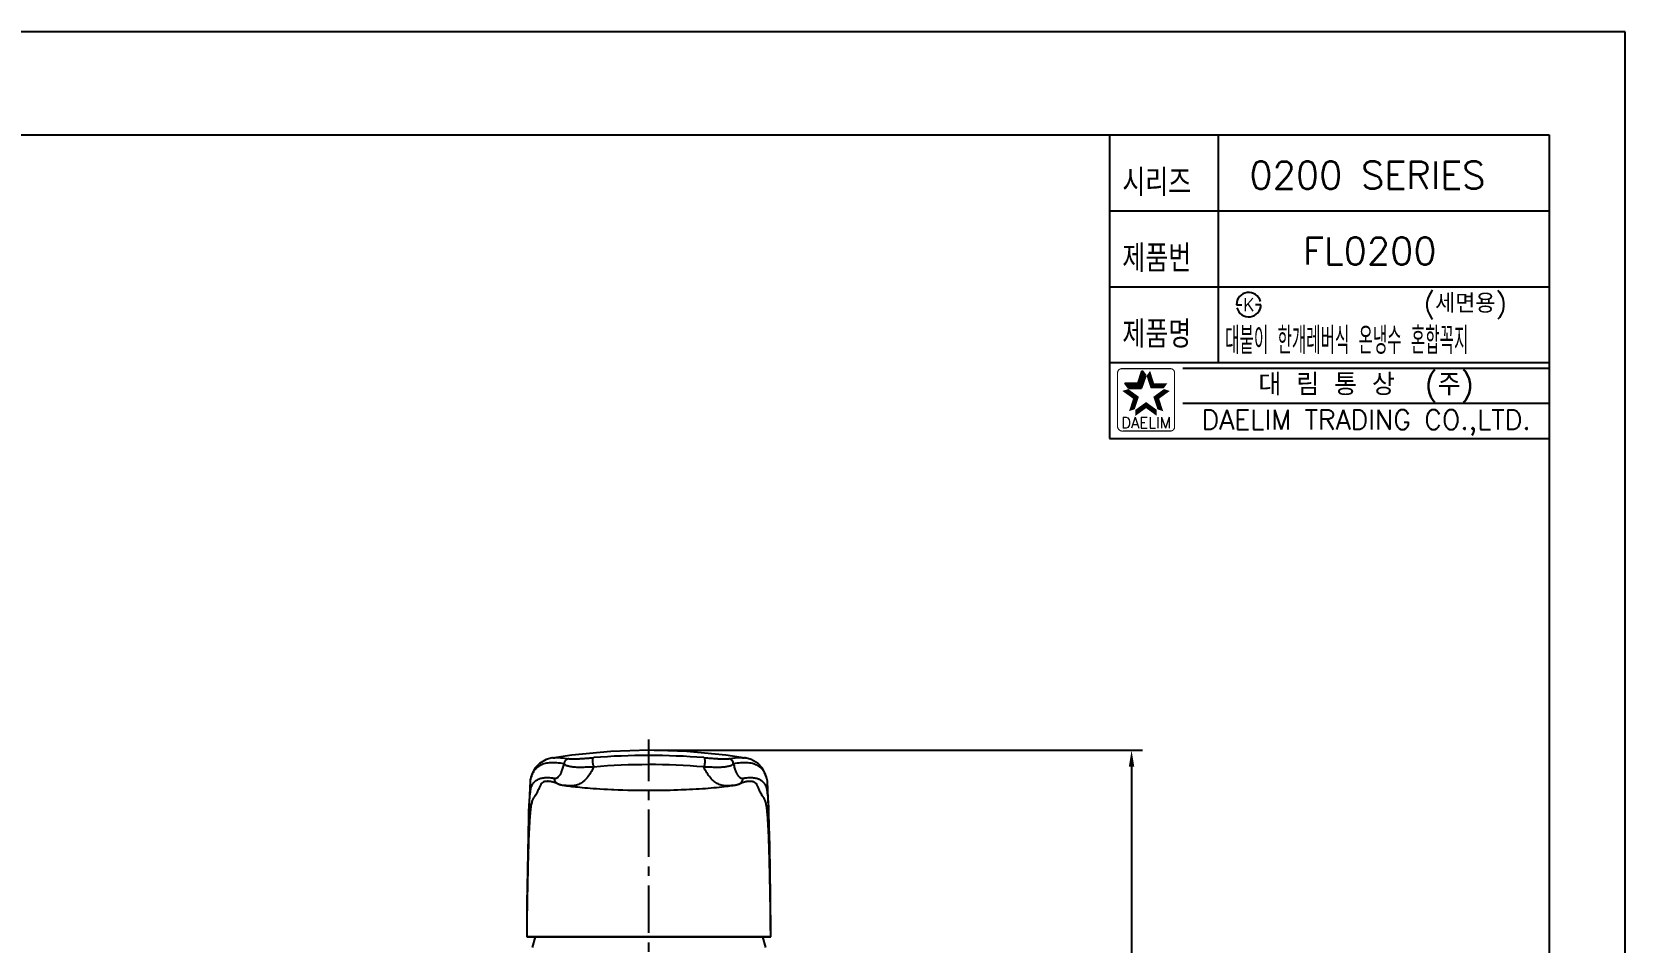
# Model space of a CAD drawing. Extents: x 7586 to 8180, y -5808 to -5388.
# Drawn here: x 7886.9 to 8180.5, y -5556 to -5388.1 of the extents above; entities that cross this region are included whole.
import ezdxf
from ezdxf.enums import TextEntityAlignment as Align

# ---------------------------------------------------------------- set-up
doc = ezdxf.new("R2010")
doc.units = 0
doc.header["$LTSCALE"] = 7
doc.header["$MEASUREMENT"] = 0
doc.linetypes.add('CENTER', pattern=[2, 1.25, -0.25, 0.25, -0.25])
doc.layers.get('0').update_dxf_attribs({"color": 2, "linetype": 'CONTINUOUS'})
for name, color, linetype in [('08_ALL_FEATURES', 7, 'CONTINUOUS'), ('CL', 1, 'CENTER'), ('D', 2, 'CONTINUOUS'), ('DIM', 2, 'CONTINUOUS'), ('DWG', 7, 'CONTINUOUS')]:
    doc.layers.add(name, color=color, linetype=linetype)
doc.styles.add('GHS', font='ROMANS.shx', dxfattribs={"bigfont": 'GHS.shx'})
doc.styles.add('HAN', font='TXT.shx', dxfattribs={"bigfont": 'GHS.shx'})
doc.styles.add('ROMANS', font='romans', dxfattribs={"bigfont": 'GHS.shx'})

# ---------------------------------------------------------------- blocks, each defined once
blk = doc.blocks.new('BORDER')
for p, q in [((1, 1), (0, 1)), ((1, 0), (1, 1))]:
    blk.add_line(p, q)
blk = doc.blocks.new('KS')
at = {"layer": 'D'}
for p, q in [((-2.25, 0), (-1.75, 0)), ((-1.75, 0), (-1.25, 0)), ((1.75, 0), (1.25, 0)), ((2.25, 0), (1.75, 0))]:
    blk.add_line(p, q, dxfattribs=at)
for start, end in [(15, 180), (195, 0)]:
    blk.add_arc((0, 0), 2.25, start, end, dxfattribs=at)
at = {"layer": 'D', "style": 'HAN'}
blk.add_text('K', height=2.39, dxfattribs=at).set_placement((0, 0), align=Align.MIDDLE)

msp = doc.modelspace()

# ---------------------------------------------------------------- linework, layer by layer
at = {"color": 4}
for p, q in [((7617.5, -5407.09), (8166.5, -5407.09)), ((8166.5, -5407.09), (8166.5, -5797.09))]:
    msp.add_line(p, q, dxfattribs=at)
at = {"color": 7}
for p, q in [((8085.5, -5407.09), (8085.5, -5463.09)), ((8105.5, -5407.09), (8105.5, -5449.09)), ((8085.5, -5421.09), (8166.5, -5421.09)), ((8085.5, -5435.09), (8166.5, -5435.09)), ((8085.5, -5449.09), (8166.5, -5449.09)), ((8085.5, -5463.09), (8166.5, -5463.09))]:
    msp.add_line(p, q, dxfattribs=at)
at = {"color": 2}
for p, q in [((8090.74, -5452.9), (8091.49, -5450.6)), ((8091.4, -5453.82), (8092.15, -5451.51)), ((8092.15, -5451.51), (8091.49, -5450.6)), ((8088.98, -5453.82), (8088.31, -5452.9)), ((8088.31, -5452.9), (8090.74, -5452.9)), ((8088.98, -5453.82), (8091.4, -5453.82))]:
    msp.add_line(p, q, dxfattribs=at)
at = {"color": 2, "linetype": 'Continuous'}
for p, q in [((8099, -5450.09), (8166.5, -5450.09)), ((8099, -5456.59), (8166.5, -5456.59))]:
    msp.add_line(p, q, dxfattribs=at)
at = {"color": 7, "linetype": 'Continuous'}
for p, q in [((7978.1, -5554.95), (8023.1, -5554.95)), ((8023.09, -5554.95), (7978.11, -5554.95))]:
    msp.add_line(p, q, dxfattribs=at)
at = {"color": 2, "linetype": 'Continuous', "const_width": 0.2}
for points in [[(8086.97, -5450.95, -0.414214), (8087.72, -5450.2)], [(8086.97, -5460.95), (8086.97, -5450.95, -1)], [(8087.72, -5450.2), (8096.72, -5450.2, -0.414214), (8097.47, -5450.95, 0.043396)], [(8097.47, -5450.95), (8097.47, -5460.95, -0.414214), (8096.72, -5461.7)], [(8096.72, -5461.7), (8087.97, -5461.7, -0.414214), (8086.97, -5460.95, 0.672398)]]:
    msp.add_lwpolyline(points, format="xyb", dxfattribs=at)
at = {"color": 2}
for points in [[(8090.74, -5452.9), (8091.4, -5453.82), (8091.49, -5450.6), (8092.15, -5451.51)], [(8092.96, -5450.6), (8092.3, -5451.51), (8093.71, -5452.9), (8093.05, -5453.82)], [(8089.82, -5455.73), (8090.89, -5455.38), (8087.85, -5454.31), (8088.93, -5453.96)], [(8088.31, -5452.9), (8088.98, -5453.82), (8090.74, -5452.9), (8091.4, -5453.82)], [(8093.71, -5452.9), (8093.05, -5453.82), (8096.14, -5452.9), (8095.47, -5453.82)], [(8096.59, -5454.31), (8095.52, -5453.96), (8094.63, -5455.73), (8093.56, -5455.38)], [(8089.07, -5458.04), (8090.14, -5457.69), (8089.82, -5455.73), (8090.89, -5455.38)], [(8092.22, -5457.48), (8092.22, -5456.35), (8090.26, -5458.91), (8090.26, -5457.78)], [(8094.19, -5458.91), (8094.19, -5457.78), (8092.22, -5457.48), (8092.22, -5456.35)], [(8094.63, -5455.73), (8093.56, -5455.38), (8095.38, -5458.04), (8094.31, -5457.69)]]:
    msp.add_solid(points, dxfattribs=at)
at = {"layer": '08_ALL_FEATURES', "color": 7, "linetype": 'Continuous'}
for p, q in [((7986.39, -5521.48), (7982.75, -5522)), ((7982.75, -5522), (7982.77, -5521.99)), ((8019.47, -5522.27), (8018.38, -5521.99)), ((8018.38, -5521.99), (8018.4, -5522)), ((7978.71, -5526.28), (7978.44, -5532.75)), ((7978.71, -5526.26), (7978.71, -5526.28)), ((7981.3, -5526.34), (7981.27, -5526.35)), ((7981.28, -5526.34), (7981.29, -5526.34)), ((7981.28, -5526.34), (7981.28, -5526.34)), ((7981.29, -5526.34), (7981.29, -5526.34)), ((7981.29, -5526.34), (7981.29, -5526.34)), ((7981.29, -5526.34), (7981.29, -5526.34)), ((7981.29, -5526.34), (7981.29, -5526.34)), ((7981.3, -5526.33), (7981.3, -5526.33)), ((7981.3, -5526.34), (7981.3, -5526.34)), ((7981.3, -5526.34), (7981.3, -5526.34)), ((7981.31, -5526.33), (7981.31, -5526.33)), ((7981.31, -5526.33), (7981.31, -5526.33)), ((7981.32, -5526.33), (7981.32, -5526.33)), ((7981.33, -5526.32), (7981.33, -5526.32)), ((7981.33, -5526.33), (7981.33, -5526.33)), ((7981.34, -5526.32), (7981.34, -5526.32)), ((7981.34, -5526.32), (7981.34, -5526.32)), ((7981.35, -5526.32), (7981.36, -5526.32)), ((7981.35, -5526.32), (7981.35, -5526.32)), ((7981.36, -5526.32), (7981.36, -5526.31)), ((7981.37, -5526.31), (7981.38, -5526.31)), ((7981.37, -5526.31), (7981.37, -5526.31)), ((7981.38, -5526.31), (7981.39, -5526.31)), ((7981.39, -5526.31), (7981.4, -5526.3)), ((7981.39, -5526.31), (7981.39, -5526.31)), ((7981.4, -5526.3), (7981.41, -5526.3)), ((7981.41, -5526.3), (7981.42, -5526.3)), ((7981.42, -5526.3), (7981.43, -5526.3)), ((7981.43, -5526.29), (7981.44, -5526.29)), ((7981.43, -5526.3), (7981.43, -5526.29)), ((7981.44, -5526.29), (7981.45, -5526.29)), ((7981.45, -5526.29), (7981.46, -5526.29)), ((7981.46, -5526.29), (7981.47, -5526.29)), ((7981.49, -5526.28), (7981.5, -5526.28)), ((7981.52, -5526.27), (7981.53, -5526.27)), ((7981.52, -5526.28), (7981.52, -5526.28)), ((7981.53, -5526.27), (7981.54, -5526.27)), ((7981.54, -5526.27), (7981.55, -5526.27)), ((7981.55, -5526.27), (7981.56, -5526.27)), ((7981.56, -5526.27), (7981.58, -5526.26)), ((7981.58, -5526.26), (7981.59, -5526.26)), ((7981.59, -5526.26), (7981.6, -5526.26)), ((7981.6, -5526.26), (7981.62, -5526.26)), ((7981.62, -5526.26), (7981.63, -5526.26)), ((7981.63, -5526.26), (7981.64, -5526.25)), ((7981.64, -5526.25), (7981.66, -5526.25)), ((7981.66, -5526.25), (7981.67, -5526.25)), ((7981.7, -5526.25), (7981.72, -5526.25)), ((7981.72, -5526.25), (7981.73, -5526.24)), ((7981.73, -5526.24), (7981.75, -5526.24)), ((7981.75, -5526.24), (7981.76, -5526.24)), ((7981.76, -5526.24), (7981.78, -5526.24)), ((7981.78, -5526.24), (7981.8, -5526.24)), ((7981.8, -5526.24), (7981.81, -5526.24)), ((7981.81, -5526.24), (7981.83, -5526.24)), ((7981.83, -5526.24), (7981.85, -5526.24)), ((7982.24, -5526.25), (7982.27, -5526.25)), ((7982.27, -5526.25), (7982.3, -5526.26)), ((7982.3, -5526.26), (7982.33, -5526.26)), ((7982.33, -5526.26), (7982.36, -5526.26)), ((7982.36, -5526.26), (7982.39, -5526.27)), ((7982.39, -5526.27), (7982.42, -5526.27)), ((7982.42, -5526.27), (7982.45, -5526.28)), ((7982.45, -5526.28), (7982.48, -5526.28)), ((7982.48, -5526.28), (7982.51, -5526.29)), ((7982.51, -5526.29), (7982.54, -5526.29)), ((7982.54, -5526.29), (7982.58, -5526.3)), ((7982.58, -5526.3), (7982.61, -5526.31)), ((7982.61, -5526.31), (7982.64, -5526.31)), ((7982.64, -5526.31), (7982.68, -5526.32)), ((7982.68, -5526.32), (7982.71, -5526.33)), ((7982.71, -5526.33), (7982.75, -5526.34)), ((7982.92, -5526.38), (7982.96, -5526.39)), ((7982.96, -5526.39), (7983.01, -5526.41)), ((7983.01, -5526.41), (7983.06, -5526.42)), ((7983.06, -5526.42), (7983.11, -5526.44)), ((7983.11, -5526.44), (7983.17, -5526.46)), ((7983.17, -5526.46), (7983.23, -5526.47)), ((7983.23, -5526.47), (7983.29, -5526.49)), ((7984.43, -5526.94), (7984.47, -5526.95)), ((7984.47, -5526.95), (7984.51, -5526.96)), ((7984.51, -5526.96), (7984.54, -5526.97)), ((7984.54, -5526.97), (7984.58, -5526.97)), ((7984.58, -5526.97), (7984.62, -5526.98)), ((7984.62, -5526.98), (7984.65, -5526.99)), ((7984.65, -5526.99), (7984.69, -5526.99)), ((7984.69, -5526.99), (7984.72, -5527)), ((7984.72, -5527), (7984.78, -5527.01)), ((7984.78, -5527.01), (7984.83, -5527.02)), ((7984.83, -5527.02), (7984.89, -5527.02)), ((7984.89, -5527.02), (7984.95, -5527.03)), ((7984.95, -5527.03), (7985.12, -5527.06)), ((7985.12, -5527.06), (7985.4, -5527.1)), ((7985.4, -5527.1), (7985.7, -5527.14)), ((7985.7, -5527.14), (7986.01, -5527.18)), ((7986.01, -5527.18), (7986.34, -5527.22)), ((7986.34, -5527.22), (7986.69, -5527.26)), ((7986.69, -5527.26), (7987.06, -5527.3)), ((7987.06, -5527.3), (7987.45, -5527.34)), ((7987.45, -5527.34), (7987.87, -5527.39)), ((7987.87, -5527.39), (7988.31, -5527.43)), ((7988.31, -5527.43), (7988.78, -5527.47)), ((7988.78, -5527.47), (7989.27, -5527.52)), ((7989.27, -5527.52), (7989.79, -5527.56)), ((7989.79, -5527.56), (7990.35, -5527.6)), ((7990.35, -5527.6), (7990.95, -5527.64)), ((7990.95, -5527.64), (7991.59, -5527.68)), ((7991.59, -5527.68), (7992.27, -5527.72)), ((7992.27, -5527.72), (7992.98, -5527.76)), ((7992.98, -5527.76), (7993.74, -5527.8)), ((7994.96, -5527.85), (7995.83, -5527.87)), ((7995.83, -5527.87), (7996.74, -5527.9)), ((7996.74, -5527.9), (7997.69, -5527.92)), ((7997.69, -5527.92), (7998.67, -5527.93)), ((7998.67, -5527.93), (7999.68, -5527.94)), ((7999.68, -5527.94), (8000.69, -5527.94)), ((8000.69, -5527.94), (8001.49, -5527.94)), ((8001.49, -5527.94), (8002.27, -5527.93)), ((8002.27, -5527.93), (8003.03, -5527.93)), ((8003.03, -5527.93), (8003.78, -5527.91)), ((8003.78, -5527.91), (8004.5, -5527.9)), ((8004.5, -5527.9), (8005.21, -5527.88)), ((8005.21, -5527.88), (8005.9, -5527.86)), ((8005.9, -5527.86), (8006.57, -5527.83)), ((8006.57, -5527.83), (8007.22, -5527.81)), ((8008.07, -5527.77), (8008.69, -5527.73)), ((8008.69, -5527.73), (8009.29, -5527.7)), ((8009.29, -5527.7), (8009.88, -5527.66)), ((8009.88, -5527.66), (8010.45, -5527.63)), ((8010.45, -5527.63), (8011.01, -5527.59)), ((8011.01, -5527.59), (8011.55, -5527.54)), ((8011.55, -5527.54), (8012.08, -5527.5)), ((8012.08, -5527.5), (8012.59, -5527.45)), ((8012.59, -5527.45), (8013.09, -5527.41)), ((8013.09, -5527.41), (8013.57, -5527.36)), ((8013.57, -5527.36), (8014.04, -5527.31)), ((8014.04, -5527.31), (8014.5, -5527.26)), ((8014.5, -5527.26), (8014.94, -5527.2)), ((8014.94, -5527.2), (8015.22, -5527.17)), ((8015.22, -5527.17), (8015.5, -5527.13)), ((8015.5, -5527.13), (8015.77, -5527.09)), ((8015.77, -5527.09), (8016.13, -5527.04)), ((8016.12, -5527.04), (8016.21, -5527.03)), ((8016.21, -5527.03), (8016.26, -5527.02)), ((8016.26, -5527.02), (8016.31, -5527.02)), ((8016.31, -5527.02), (8016.36, -5527.01)), ((8016.36, -5527.01), (8016.42, -5527)), ((8016.42, -5527), (8016.45, -5526.99)), ((8016.45, -5526.99), (8016.49, -5526.99)), ((8016.54, -5526.98), (8016.57, -5526.97)), ((8016.57, -5526.97), (8016.61, -5526.96)), ((8016.61, -5526.96), (8016.65, -5526.96)), ((8016.65, -5526.96), (8016.68, -5526.95)), ((8016.68, -5526.95), (8016.72, -5526.94)), ((8016.72, -5526.94), (8016.75, -5526.93)), ((8016.75, -5526.93), (8016.79, -5526.93)), ((8017.64, -5526.57), (8017.67, -5526.56)), ((8017.67, -5526.56), (8017.69, -5526.55)), ((8017.69, -5526.55), (8017.71, -5526.55)), ((8017.71, -5526.55), (8017.74, -5526.54)), ((8017.74, -5526.54), (8017.78, -5526.52)), ((8017.78, -5526.52), (8017.82, -5526.51)), ((8017.82, -5526.51), (8017.85, -5526.5)), ((8017.85, -5526.5), (8017.89, -5526.48)), ((8017.89, -5526.48), (8017.93, -5526.47)), ((8017.93, -5526.47), (8017.96, -5526.46)), ((8017.96, -5526.46), (8018, -5526.45)), ((8018, -5526.45), (8018.03, -5526.44)), ((8018.03, -5526.44), (8018.06, -5526.43)), ((8018.06, -5526.43), (8018.1, -5526.42)), ((8018.1, -5526.42), (8018.13, -5526.41)), ((8018.13, -5526.41), (8018.16, -5526.4)), ((8018.16, -5526.4), (8018.19, -5526.39)), ((8018.19, -5526.39), (8018.22, -5526.38)), ((8018.22, -5526.38), (8018.25, -5526.37)), ((8018.25, -5526.37), (8018.28, -5526.37)), ((8018.28, -5526.37), (8018.31, -5526.36)), ((8018.31, -5526.36), (8018.33, -5526.35)), ((8018.33, -5526.35), (8018.36, -5526.35)), ((8018.36, -5526.35), (8018.39, -5526.34)), ((8018.39, -5526.34), (8018.42, -5526.33)), ((8018.42, -5526.33), (8018.44, -5526.33)), ((8018.44, -5526.33), (8018.47, -5526.32)), ((8018.47, -5526.32), (8018.5, -5526.31)), ((8018.5, -5526.31), (8018.51, -5526.31)), ((8018.51, -5526.31), (8018.53, -5526.31)), ((8018.53, -5526.31), (8018.55, -5526.3)), ((8018.55, -5526.3), (8018.57, -5526.3)), ((8018.57, -5526.3), (8018.58, -5526.3)), ((8018.58, -5526.3), (8018.6, -5526.29)), ((8018.6, -5526.29), (8018.62, -5526.29)), ((8018.62, -5526.29), (8018.63, -5526.29)), ((8018.63, -5526.29), (8018.65, -5526.28)), ((8018.65, -5526.28), (8018.67, -5526.28)), ((8018.67, -5526.28), (8018.68, -5526.28)), ((8018.68, -5526.28), (8018.7, -5526.28)), ((8018.7, -5526.28), (8018.71, -5526.27)), ((8018.71, -5526.27), (8018.73, -5526.27)), ((8018.73, -5526.27), (8018.75, -5526.27)), ((8018.75, -5526.27), (8018.76, -5526.27)), ((8018.76, -5526.27), (8018.78, -5526.26)), ((8018.78, -5526.26), (8018.79, -5526.26)), ((8018.79, -5526.26), (8018.81, -5526.26)), ((8018.81, -5526.26), (8018.82, -5526.26)), ((8018.82, -5526.26), (8018.84, -5526.26)), ((8018.84, -5526.26), (8018.85, -5526.26)), ((8018.85, -5526.26), (8018.87, -5526.25)), ((8018.87, -5526.25), (8018.88, -5526.25)), ((8018.9, -5526.25), (8018.92, -5526.25)), ((8018.92, -5526.25), (8018.93, -5526.25)), ((8018.93, -5526.25), (8018.95, -5526.25)), ((8018.95, -5526.25), (8018.96, -5526.24)), ((8018.96, -5526.24), (8018.98, -5526.24)), ((8018.98, -5526.24), (8018.99, -5526.24)), ((8018.99, -5526.24), (8019, -5526.24)), ((8019, -5526.24), (8019.02, -5526.24)), ((8019.02, -5526.24), (8019.03, -5526.24)), ((8019.03, -5526.24), (8019.04, -5526.24)), ((8019.04, -5526.24), (8019.06, -5526.24)), ((8019.06, -5526.24), (8019.07, -5526.24)), ((8019.07, -5526.24), (8019.08, -5526.24)), ((8019.08, -5526.24), (8019.1, -5526.24)), ((8019.1, -5526.24), (8019.11, -5526.24)), ((8019.11, -5526.24), (8019.12, -5526.24)), ((8019.12, -5526.24), (8019.13, -5526.24)), ((8019.13, -5526.24), (8019.15, -5526.24)), ((8019.15, -5526.24), (8019.16, -5526.24)), ((8019.16, -5526.24), (8019.17, -5526.24)), ((8019.17, -5526.24), (8019.18, -5526.24)), ((8019.18, -5526.24), (8019.2, -5526.24)), ((8019.2, -5526.24), (8019.21, -5526.24)), ((8019.21, -5526.24), (8019.22, -5526.24)), ((8019.22, -5526.24), (8019.23, -5526.24)), ((8019.23, -5526.24), (8019.24, -5526.24)), ((8019.24, -5526.24), (8019.25, -5526.24)), ((8019.25, -5526.24), (8019.27, -5526.24)), ((8019.27, -5526.24), (8019.28, -5526.24)), ((8019.28, -5526.24), (8019.29, -5526.24)), ((8019.29, -5526.24), (8019.3, -5526.24)), ((8019.3, -5526.24), (8019.31, -5526.24)), ((8019.31, -5526.24), (8019.32, -5526.24)), ((8019.32, -5526.24), (8019.33, -5526.24)), ((8019.33, -5526.24), (8019.34, -5526.24)), ((8019.34, -5526.24), (8019.35, -5526.24)), ((8019.35, -5526.24), (8019.37, -5526.24)), ((8019.37, -5526.24), (8019.38, -5526.24)), ((8019.38, -5526.24), (8019.39, -5526.24)), ((8019.39, -5526.24), (8019.4, -5526.24)), ((8019.4, -5526.24), (8019.41, -5526.24)), ((8019.41, -5526.24), (8019.42, -5526.24)), ((8019.42, -5526.24), (8019.43, -5526.25)), ((8019.43, -5526.25), (8019.44, -5526.25)), ((8019.44, -5526.25), (8019.45, -5526.25)), ((8019.45, -5526.25), (8019.46, -5526.25)), ((8019.46, -5526.25), (8019.47, -5526.25)), ((8019.47, -5526.25), (8019.48, -5526.25)), ((8019.48, -5526.25), (8019.49, -5526.25)), ((8019.48, -5526.25), (8019.48, -5526.25)), ((8019.51, -5526.26), (8019.52, -5526.26)), ((8019.52, -5526.26), (8019.53, -5526.26)), ((8019.53, -5526.26), (8019.53, -5526.26)), ((8019.54, -5526.26), (8019.54, -5526.26)), ((8019.55, -5526.26), (8019.55, -5526.26)), ((8019.56, -5526.26), (8019.56, -5526.26)), ((8019.57, -5526.26), (8019.57, -5526.26)), ((8019.57, -5526.27), (8019.59, -5526.27)), ((8019.59, -5526.27), (8019.6, -5526.27)), ((8019.6, -5526.27), (8019.61, -5526.27)), ((8019.61, -5526.27), (8019.62, -5526.27)), ((8019.62, -5526.27), (8019.63, -5526.28)), ((8019.63, -5526.28), (8019.65, -5526.28)), ((8019.66, -5526.28), (8019.67, -5526.29)), ((8019.67, -5526.29), (8019.68, -5526.29)), ((8019.68, -5526.29), (8019.7, -5526.29)), ((8019.7, -5526.29), (8019.71, -5526.29)), ((8019.71, -5526.29), (8019.72, -5526.3)), ((8019.71, -5526.29), (8019.71, -5526.29)), ((8019.72, -5526.3), (8019.73, -5526.3)), ((8019.73, -5526.3), (8019.74, -5526.3)), ((8019.74, -5526.3), (8019.75, -5526.3)), ((8019.75, -5526.3), (8019.76, -5526.31)), ((8019.76, -5526.31), (8019.77, -5526.31)), ((8019.77, -5526.31), (8019.78, -5526.31)), ((8019.78, -5526.31), (8019.79, -5526.32)), ((8019.78, -5526.31), (8019.78, -5526.31)), ((8019.79, -5526.32), (8019.8, -5526.32)), ((8019.81, -5526.32), (8019.81, -5526.32)), ((8019.82, -5526.33), (8019.83, -5526.33)), ((8019.82, -5526.33), (8019.82, -5526.33)), ((8019.83, -5526.33), (8019.84, -5526.33)), ((8019.83, -5526.33), (8019.83, -5526.33)), ((8019.84, -5526.33), (8019.85, -5526.34)), ((8019.84, -5526.33), (8019.84, -5526.33)), ((8019.86, -5526.34), (8019.85, -5526.34)), ((8019.85, -5526.34), (8019.85, -5526.34)), ((8019.85, -5526.34), (8019.85, -5526.34)), ((8019.86, -5526.34), (8019.86, -5526.34)), ((8019.86, -5526.34), (8019.86, -5526.34)), ((8019.86, -5526.34), (8019.86, -5526.34)), ((8019.86, -5526.34), (8019.86, -5526.34)), ((8022.44, -5526.28), (8022.44, -5526.26)), ((8022.71, -5532.75), (8022.44, -5526.28)), ((7978.4, -5534), (7978.37, -5534.99)), ((7978.43, -5532.99), (7978.4, -5534)), ((7978.44, -5532.75), (7978.43, -5532.99)), ((8022.75, -5533.83), (8022.71, -5532.75)), ((8022.78, -5534.79), (8022.75, -5533.83)), ((7978.33, -5536.3), (7978.16, -5545.8)), ((7978.37, -5534.99), (7978.33, -5536.3)), ((8022.81, -5536.07), (8022.78, -5534.79)), ((8022.86, -5538.4), (8022.81, -5536.07)), ((8023.01, -5547.41), (8022.86, -5538.4)), ((7978.16, -5545.8), (7978.12, -5548.69)), ((7978.12, -5548.69), (7978.09, -5551.92)), ((8023.04, -5550.27), (8023.01, -5547.41)), ((8023.05, -5551.6), (8023.04, -5550.27)), ((8023.07, -5554.8), (8023.05, -5551.6)), ((7978.09, -5551.92), (7978.08, -5554.95)), ((8023.07, -5554.95), (8023.07, -5554.8)), ((8023.07, -5554.95), (7978.08, -5554.95))]:
    msp.add_line(p, q, dxfattribs=at)
for points in [[(7982.77, -5521.99), (7981.68, -5522.27), (7980.42, -5522.98), (7979.6, -5523.87), (7979.16, -5524.72), (7978.85, -5525.52), (7978.71, -5526.26)], [(8000.57, -5520.58), (7993.56, -5520.8), (7986.39, -5521.48)], [(8018.4, -5522), (8014.76, -5521.48), (8007.58, -5520.8), (8000.57, -5520.58)], [(8022.44, -5526.26), (8022.29, -5525.53), (8021.99, -5524.72), (8021.55, -5523.87), (8020.73, -5522.98), (8019.47, -5522.27)], [(7981.32, -5526.33), (7981.32, -5526.33), (7981.32, -5526.33)], [(7981.47, -5526.29), (7981.48, -5526.28), (7981.49, -5526.28)], [(7981.5, -5526.28), (7981.51, -5526.28), (7981.51, -5526.28)], [(7981.67, -5526.25), (7981.69, -5526.25), (7981.69, -5526.25), (7981.7, -5526.25)], [(7981.85, -5526.24), (7981.87, -5526.24), (7981.88, -5526.24), (7981.9, -5526.24), (7981.91, -5526.24), (7981.92, -5526.24), (7981.93, -5526.24), (7981.94, -5526.24), (7981.96, -5526.23), (7981.97, -5526.24), (7981.98, -5526.24), (7981.99, -5526.24), (7982, -5526.24), (7982.02, -5526.24), (7982.03, -5526.24), (7982.04, -5526.24), (7982.05, -5526.24), (7982.07, -5526.24), (7982.08, -5526.24), (7982.09, -5526.24), (7982.11, -5526.24), (7982.12, -5526.24), (7982.13, -5526.24), (7982.15, -5526.24), (7982.16, -5526.24), (7982.17, -5526.24), (7982.19, -5526.24), (7982.2, -5526.25), (7982.21, -5526.25), (7982.23, -5526.25), (7982.24, -5526.25)], [(7982.75, -5526.34), (7982.78, -5526.35), (7982.8, -5526.35), (7982.83, -5526.36), (7982.85, -5526.36), (7982.87, -5526.37), (7982.89, -5526.37), (7982.92, -5526.38)], [(7983.29, -5526.49), (7983.35, -5526.52), (7983.38, -5526.53), (7983.41, -5526.54), (7983.44, -5526.55), (7983.47, -5526.56), (7983.49, -5526.57), (7983.52, -5526.58), (7983.55, -5526.59), (7983.57, -5526.6), (7983.59, -5526.61), (7983.61, -5526.62), (7983.62, -5526.62), (7983.63, -5526.63), (7983.64, -5526.63), (7983.65, -5526.64), (7983.66, -5526.65), (7983.69, -5526.66), (7983.72, -5526.68), (7983.73, -5526.69)], [(7983.73, -5526.69), (7983.74, -5526.69), (7983.75, -5526.7), (7983.76, -5526.71), (7983.78, -5526.71), (7983.79, -5526.72), (7983.8, -5526.73), (7983.82, -5526.74), (7983.83, -5526.74), (7983.85, -5526.75), (7983.86, -5526.76), (7983.88, -5526.76), (7983.89, -5526.77), (7983.91, -5526.78), (7983.92, -5526.78), (7983.94, -5526.79), (7983.95, -5526.8), (7983.97, -5526.8), (7983.98, -5526.81), (7984, -5526.82), (7984.01, -5526.82), (7984.03, -5526.83), (7984.05, -5526.83), (7984.06, -5526.84), (7984.08, -5526.84), (7984.09, -5526.85), (7984.11, -5526.86), (7984.13, -5526.86), (7984.14, -5526.87), (7984.16, -5526.87), (7984.18, -5526.88), (7984.2, -5526.88), (7984.21, -5526.89), (7984.23, -5526.89), (7984.25, -5526.9), (7984.27, -5526.9), (7984.28, -5526.91), (7984.3, -5526.91), (7984.32, -5526.92), (7984.34, -5526.92), (7984.36, -5526.92), (7984.38, -5526.93), (7984.4, -5526.93), (7984.43, -5526.94)], [(7993.74, -5527.8), (7994.14, -5527.81), (7994.96, -5527.85)], [(8007.22, -5527.81), (8007.44, -5527.8), (8008.07, -5527.77)], [(8016.49, -5526.99), (8016.5, -5526.98), (8016.54, -5526.98)], [(8016.79, -5526.93), (8016.8, -5526.92), (8016.82, -5526.92), (8016.84, -5526.91), (8016.86, -5526.91), (8016.87, -5526.9), (8016.89, -5526.9), (8016.91, -5526.89), (8016.92, -5526.89), (8016.94, -5526.89), (8016.95, -5526.88), (8016.97, -5526.88), (8016.98, -5526.87), (8017, -5526.87), (8017.02, -5526.86), (8017.03, -5526.86), (8017.05, -5526.85), (8017.06, -5526.85), (8017.08, -5526.84), (8017.09, -5526.84), (8017.11, -5526.83), (8017.12, -5526.83), (8017.13, -5526.82), (8017.15, -5526.82), (8017.16, -5526.81), (8017.18, -5526.8), (8017.19, -5526.8), (8017.2, -5526.79), (8017.22, -5526.79), (8017.23, -5526.78), (8017.25, -5526.78), (8017.26, -5526.77), (8017.27, -5526.76), (8017.29, -5526.76), (8017.3, -5526.75), (8017.31, -5526.74), (8017.32, -5526.74), (8017.34, -5526.73), (8017.35, -5526.73), (8017.36, -5526.72), (8017.37, -5526.71), (8017.39, -5526.71), (8017.4, -5526.7), (8017.41, -5526.69), (8017.42, -5526.69)], [(8017.42, -5526.69), (8017.43, -5526.68), (8017.44, -5526.67), (8017.45, -5526.67)], [(8017.45, -5526.67), (8017.49, -5526.64), (8017.5, -5526.64), (8017.5, -5526.64), (8017.51, -5526.64), (8017.51, -5526.63), (8017.51, -5526.63), (8017.52, -5526.63), (8017.52, -5526.63), (8017.53, -5526.62), (8017.53, -5526.62), (8017.53, -5526.62), (8017.54, -5526.62), (8017.55, -5526.61), (8017.55, -5526.61), (8017.56, -5526.61), (8017.57, -5526.6), (8017.57, -5526.6), (8017.58, -5526.6), (8017.59, -5526.59), (8017.6, -5526.59), (8017.61, -5526.59), (8017.62, -5526.58), (8017.63, -5526.58), (8017.64, -5526.57)], [(8018.88, -5526.25), (8018.9, -5526.25), (8018.9, -5526.25)], [(8019.49, -5526.25), (8019.5, -5526.25), (8019.51, -5526.26)], [(8019.65, -5526.28), (8019.66, -5526.28), (8019.66, -5526.28)], [(8019.8, -5526.32), (8019.8, -5526.32), (8019.81, -5526.32)]]:
    msp.add_lwpolyline(points, dxfattribs=at)
for centre, radius, start, end in [((7983.65, -5527.68), 5.75, 96.9174, 98.8158), ((8000.55, -5652.52), 130.99, 89.9882, 94.431), ((8000.58, -5653.09), 131.56, 85.5786, 90.0022), ((8017.5, -5527.67), 5.74, 81.1803, 83.0992), ((8000.6, -5641.18), 117.96, 90.0147, 94.9513), ((8000.54, -5641.17), 117.96, 85.049, 89.9859)]:
    msp.add_arc(centre, radius, start, end, dxfattribs=at)
for points, knots in [([(7982.96, -5521.97), (7983.4, -5521.91), (7984.36, -5521.9), (7985.32, -5522.04), (7985.82, -5522.14)], [0, 0, 0, 0, 0.460305, 1, 1, 1, 1]), ([(7985.82, -5522.14), (7985.71, -5522.15), (7985.57, -5522.2), (7985.42, -5522.29), (7985.34, -5522.35), (7985.28, -5522.41), (7985.22, -5522.47), (7985.16, -5522.54), (7985.11, -5522.6), (7985.06, -5522.67), (7985.04, -5522.74), (7985.02, -5522.82), (7984.99, -5522.91), (7984.98, -5523), (7984.97, -5523.06), (7984.97, -5523.09)], [0, 0, 0, 0, 0.251173, 0.315878, 0.381116, 0.44605, 0.510227, 0.573731, 0.627768, 0.688919, 0.745561, 0.804519, 0.869722, 0.934795, 1, 1, 1, 1]), ([(7985.82, -5522.14), (7985.88, -5522.15), (7986.04, -5522.17), (7986.33, -5522.17), (7986.75, -5522.17), (7987.3, -5522.14), (7987.95, -5522.11), (7988.7, -5522.06), (7989.54, -5522), (7990.12, -5521.95), (7990.43, -5521.93)], [0, 0, 0, 0, 0.037721, 0.101575, 0.193346, 0.311376, 0.454419, 0.618564, 0.802034, 1, 1, 1, 1]), ([(7990.42, -5523.65), (7990.44, -5523.62), (7990.46, -5523.55), (7990.43, -5523.43), (7990.36, -5523.31), (7990.32, -5523.18), (7990.31, -5523.03), (7990.29, -5522.89), (7990.28, -5522.75), (7990.27, -5522.61), (7990.27, -5522.47), (7990.27, -5522.35), (7990.28, -5522.24), (7990.3, -5522.14), (7990.31, -5522.06), (7990.33, -5521.99), (7990.37, -5521.95), (7990.41, -5521.93), (7990.43, -5521.93)], [0, 0, 0, 0, 0.058068, 0.124876, 0.199798, 0.277331, 0.356853, 0.437302, 0.517199, 0.594892, 0.668839, 0.737546, 0.799723, 0.854061, 0.899359, 0.93628, 0.96852, 1, 1, 1, 1]), ([(8010.72, -5521.93), (8010.74, -5521.93), (8010.77, -5521.95), (8010.81, -5521.99), (8010.84, -5522.06), (8010.87, -5522.18), (8010.89, -5522.36), (8010.91, -5522.61), (8010.89, -5522.88), (8010.86, -5523.16), (8010.83, -5523.43), (8010.77, -5523.59), (8010.72, -5523.65)], [0, 0, 0, 0, 0.030079, 0.06219, 0.099659, 0.145084, 0.261284, 0.403321, 0.560003, 0.719269, 0.868374, 1, 1, 1, 1]), ([(8010.72, -5521.93), (8011.02, -5521.95), (8011.61, -5522), (8012.45, -5522.06), (8013.2, -5522.11), (8013.85, -5522.14), (8014.39, -5522.17), (8014.81, -5522.17), (8015.09, -5522.17), (8015.24, -5522.15), (8015.3, -5522.14), (8015.32, -5522.14)], [0, 0, 0, 0, 0.197843, 0.381618, 0.545725, 0.68864, 0.806671, 0.89835, 0.962419, 0.98422, 1, 1, 1, 1]), ([(8015.32, -5522.14), (8015.83, -5522.03), (8016.78, -5521.9), (8017.75, -5521.91), (8018.19, -5521.97)], [0, 0, 0, 0, 0.539575, 1, 1, 1, 1]), ([(8016.18, -5523.09), (8016.17, -5522.97), (8016.12, -5522.74), (8015.94, -5522.44), (8015.66, -5522.23), (8015.44, -5522.15), (8015.32, -5522.14)], [0, 0, 0, 0, 0.250924, 0.501403, 0.75113, 1, 1, 1, 1]), ([(7984.97, -5523.09), (7984.53, -5523), (7983.7, -5522.87), (7982.52, -5522.84), (7981.49, -5522.98), (7980.61, -5523.3), (7980, -5523.71), (7979.6, -5524.12), (7979.35, -5524.47), (7979.16, -5524.86), (7979.01, -5525.22), (7978.9, -5525.52), (7978.78, -5525.84), (7978.72, -5526.09), (7978.71, -5526.26)], [0, 0, 0, 0, 0.166186, 0.311041, 0.437974, 0.551248, 0.657221, 0.709687, 0.76212, 0.815728, 0.873152, 0.903954, 0.935803, 1, 1, 1, 1]), ([(7983.24, -5525.74), (7983.3, -5525.75), (7983.45, -5525.75), (7983.66, -5525.66), (7983.87, -5525.51), (7984.05, -5525.33), (7984.19, -5525.17), (7984.31, -5525.01), (7984.42, -5524.79), (7984.53, -5524.52), (7984.64, -5524.21), (7984.8, -5523.73), (7984.9, -5523.35), (7984.97, -5523.09)], [0, 0, 0, 0, 0.058669, 0.123686, 0.200204, 0.28943, 0.338952, 0.395505, 0.467223, 0.55306, 0.650386, 0.758378, 1, 1, 1, 1]), ([(7990.42, -5523.65), (7990.25, -5523.67), (7989.9, -5523.69), (7989.38, -5523.7), (7988.89, -5523.71), (7988.41, -5523.73), (7987.96, -5523.74), (7987.52, -5523.73), (7987.11, -5523.71), (7986.63, -5523.68), (7986.18, -5523.62), (7985.79, -5523.53), (7985.54, -5523.46), (7985.36, -5523.38), (7985.24, -5523.31), (7985.17, -5523.25), (7985.11, -5523.19), (7985.07, -5523.14), (7985.03, -5523.12), (7985.01, -5523.1), (7984.98, -5523.09), (7984.97, -5523.09)], [0, 0, 0, 0, 0.094302, 0.187288, 0.276409, 0.361345, 0.442472, 0.52004, 0.59323, 0.661276, 0.781392, 0.833093, 0.878738, 0.918998, 0.937218, 0.954109, 0.969738, 0.982362, 0.987423, 0.992088, 1, 1, 1, 1]), ([(7990.42, -5523.65), (7990.26, -5524.03), (7989.91, -5524.72), (7989.27, -5525.62), (7988.57, -5526.32), (7987.93, -5526.73), (7987.43, -5526.95), (7986.94, -5527.09), (7986.33, -5527.13), (7985.66, -5527.11), (7985.23, -5527.07), (7985.03, -5527.05)], [0, 0, 0, 0, 0.176188, 0.332968, 0.472427, 0.596884, 0.654698, 0.709609, 0.814266, 0.913027, 1, 1, 1, 1]), ([(8016.18, -5523.09), (8016.15, -5523.09), (8016.1, -5523.13), (8016.04, -5523.19), (8015.98, -5523.25), (8015.9, -5523.31), (8015.78, -5523.38), (8015.61, -5523.46), (8015.36, -5523.53), (8014.96, -5523.62), (8014.52, -5523.68), (8014.03, -5523.71), (8013.62, -5523.73), (8013.19, -5523.74), (8012.74, -5523.73), (8012.26, -5523.71), (8011.76, -5523.7), (8011.25, -5523.69), (8010.9, -5523.67), (8010.72, -5523.65)], [0, 0, 0, 0, 0.017346, 0.030176, 0.045795, 0.062687, 0.080907, 0.121171, 0.16682, 0.218526, 0.338654, 0.406707, 0.479903, 0.557483, 0.638618, 0.723563, 0.812693, 0.90569, 1, 1, 1, 1]), ([(8016.12, -5527.05), (8015.92, -5527.07), (8015.49, -5527.11), (8014.81, -5527.13), (8014.21, -5527.09), (8013.72, -5526.95), (8013.21, -5526.73), (8012.58, -5526.32), (8011.88, -5525.62), (8011.24, -5524.72), (8010.89, -5524.03), (8010.72, -5523.65)], [0, 0, 0, 0, 0.086977, 0.185738, 0.290395, 0.345306, 0.40312, 0.527577, 0.667036, 0.823815, 1, 1, 1, 1]), ([(8022.44, -5526.26), (8022.42, -5526.09), (8022.36, -5525.84), (8022.25, -5525.52), (8022.13, -5525.22), (8021.99, -5524.86), (8021.79, -5524.47), (8021.54, -5524.12), (8021.15, -5523.71), (8020.54, -5523.3), (8019.66, -5522.98), (8018.62, -5522.84), (8017.44, -5522.87), (8016.62, -5523), (8016.18, -5523.09)], [0, 0, 0, 0, 0.064194, 0.096044, 0.126852, 0.184274, 0.237882, 0.290316, 0.34278, 0.448753, 0.562027, 0.688959, 0.833814, 1, 1, 1, 1]), ([(8016.18, -5523.09), (8016.25, -5523.35), (8016.35, -5523.73), (8016.51, -5524.21), (8016.62, -5524.52), (8016.73, -5524.79), (8016.84, -5525.01), (8016.96, -5525.17), (8017.1, -5525.33), (8017.28, -5525.51), (8017.49, -5525.66), (8017.7, -5525.75), (8017.84, -5525.75), (8017.91, -5525.74)], [0, 0, 0, 0, 0.241622, 0.349614, 0.44694, 0.532777, 0.604495, 0.661048, 0.710571, 0.799796, 0.876315, 0.941332, 1, 1, 1, 1]), ([(7978.48, -5531.81), (7978.5, -5531.36), (7978.54, -5530.54), (7978.62, -5529.56), (7978.68, -5528.89), (7978.73, -5528.47), (7978.78, -5528.12), (7978.82, -5527.83), (7978.86, -5527.6), (7978.9, -5527.44), (7978.95, -5527.32), (7978.99, -5527.23), (7979.03, -5527.15), (7979.08, -5527.03), (7979.15, -5526.91), (7979.23, -5526.76), (7979.35, -5526.58), (7979.6, -5526.29), (7980.05, -5525.96), (7980.7, -5525.7), (7981.31, -5525.6), (7981.85, -5525.58), (7982.29, -5525.6), (7982.67, -5525.64), (7982.99, -5525.69), (7983.16, -5525.72), (7983.24, -5525.74)], [0, 0, 0, 0, 0.140739, 0.258886, 0.309034, 0.352877, 0.390313, 0.421065, 0.445124, 0.462376, 0.473955, 0.483811, 0.493955, 0.503855, 0.522233, 0.539571, 0.556642, 0.590525, 0.658883, 0.73034, 0.808949, 0.852091, 0.898167, 0.947368, 0.973285, 1, 1, 1, 1]), ([(7981.27, -5526.35), (7981.16, -5526.4), (7980.92, -5526.56), (7980.64, -5526.92), (7980.41, -5527.41), (7980.21, -5527.89), (7980.01, -5528.3), (7979.84, -5528.63), (7979.64, -5528.98), (7979.31, -5529.33), (7979.13, -5529.76), (7979, -5530.2), (7978.87, -5530.8), (7978.75, -5531.71), (7978.68, -5532.49), (7978.64, -5532.92)], [0, 0, 0, 0, 0.0541, 0.113041, 0.186017, 0.276586, 0.326626, 0.375769, 0.428593, 0.491708, 0.570766, 0.621019, 0.679652, 0.822937, 1, 1, 1, 1]), ([(7983.73, -5526.69), (7983.65, -5526.64), (7983.5, -5526.52), (7983.33, -5526.29), (7983.23, -5526.02), (7983.23, -5525.83), (7983.24, -5525.74)], [0, 0, 0, 0, 0.24995, 0.499836, 0.749529, 1, 1, 1, 1]), ([(8017.42, -5526.69), (8017.5, -5526.64), (8017.65, -5526.52), (8017.82, -5526.29), (8017.9, -5526.06), (8017.91, -5525.88), (8017.91, -5525.78), (8017.91, -5525.74)], [0, 0, 0, 0, 0.250039, 0.49978, 0.749367, 0.874562, 1, 1, 1, 1]), ([(8017.91, -5525.74), (8017.99, -5525.72), (8018.16, -5525.69), (8018.48, -5525.64), (8018.86, -5525.6), (8019.3, -5525.58), (8019.83, -5525.6), (8020.45, -5525.7), (8021.1, -5525.96), (8021.54, -5526.29), (8021.79, -5526.58), (8021.92, -5526.76), (8022, -5526.91), (8022.07, -5527.03), (8022.12, -5527.15), (8022.16, -5527.23), (8022.2, -5527.32), (8022.24, -5527.44), (8022.28, -5527.6), (8022.33, -5527.83), (8022.37, -5528.12), (8022.42, -5528.47), (8022.47, -5528.89), (8022.53, -5529.56), (8022.61, -5530.54), (8022.65, -5531.36), (8022.67, -5531.81)], [0, 0, 0, 0, 0.026715, 0.052632, 0.101833, 0.147909, 0.191051, 0.26966, 0.341117, 0.409475, 0.443358, 0.460429, 0.477767, 0.496145, 0.506045, 0.516189, 0.526045, 0.537624, 0.554876, 0.578935, 0.609687, 0.647123, 0.690966, 0.741114, 0.859261, 1, 1, 1, 1]), ([(8022.51, -5532.92), (8022.47, -5532.49), (8022.4, -5531.71), (8022.27, -5530.8), (8022.15, -5530.2), (8022.02, -5529.76), (8021.88, -5529.43), (8021.71, -5529.21), (8021.64, -5529.12), (8021.57, -5529.03), (8021.45, -5528.87), (8021.3, -5528.62), (8021.13, -5528.3), (8020.98, -5527.97), (8020.84, -5527.66), (8020.69, -5527.29), (8020.5, -5526.91), (8020.22, -5526.55), (8019.98, -5526.4), (8019.86, -5526.34)], [0, 0, 0, 0, 0.177354, 0.320739, 0.379351, 0.429549, 0.50846, 0.525004, 0.540913, 0.556428, 0.571588, 0.624258, 0.673626, 0.723685, 0.770988, 0.814192, 0.886961, 0.945818, 1, 1, 1, 1]), ([(7978.64, -5532.92), (7978.59, -5533.64), (7978.5, -5535.21), (7978.41, -5537.69), (7978.34, -5540.43), (7978.27, -5543.29), (7978.21, -5546.2), (7978.14, -5550.09), (7978.11, -5553.01), (7978.1, -5554.95)], [0, 0, 0, 0, 0.098675, 0.213199, 0.339024, 0.470407, 0.602831, 0.735143, 1, 1, 1, 1]), ([(7978.64, -5532.92), (7978.61, -5532.8), (7978.57, -5532.65), (7978.52, -5532.46), (7978.49, -5532.36), (7978.48, -5532.25), (7978.47, -5532.13), (7978.47, -5531.98), (7978.48, -5531.87), (7978.48, -5531.81)], [0, 0, 0, 0, 0.312638, 0.423696, 0.513064, 0.60004, 0.704729, 0.839753, 1, 1, 1, 1]), ([(8022.51, -5532.92), (8022.53, -5532.8), (8022.57, -5532.65), (8022.63, -5532.46), (8022.65, -5532.36), (8022.67, -5532.25), (8022.68, -5532.13), (8022.68, -5531.98), (8022.67, -5531.87), (8022.67, -5531.81)], [0, 0, 0, 0, 0.31264, 0.423699, 0.513067, 0.600043, 0.704731, 0.839754, 1, 1, 1, 1]), ([(8023.05, -5554.95), (8023.04, -5553.01), (8023.01, -5550.09), (8022.94, -5546.2), (8022.88, -5543.29), (8022.81, -5540.43), (8022.74, -5537.69), (8022.65, -5535.21), (8022.56, -5533.64), (8022.51, -5532.92)], [0, 0, 0, 0, 0.264857, 0.397169, 0.529593, 0.660976, 0.786801, 0.901325, 1, 1, 1, 1])]:
    msp.add_open_spline(points, degree=3, knots=knots, dxfattribs=at)
at = {"layer": 'CL'}
msp.add_line((8000.6, -5778.24), (8000.6, -5518.58), dxfattribs=at)
at = {"layer": 'DWG', "color": 2}
for p, q in [((8001.6, -5520.58), (8091.54, -5520.58)), ((8089.54, -5523.58), (8089.54, -5627.45))]:
    msp.add_line(p, q, dxfattribs=at)
at = {"layer": 'DWG'}
for p, q in [((7979.63, -5554.95), (7979.1, -5556.95)), ((8021.56, -5554.95), (8022.1, -5556.95))]:
    msp.add_line(p, q, dxfattribs=at)
at = {"layer": 'DWG', "color": 2}
msp.add_solid([(8089.04, -5523.58), (8090.04, -5523.58), (8089.54, -5520.58)], dxfattribs=at)

# ---------------------------------------------------------------- block references
at = {"xscale": 594, "yscale": 420, "zscale": 594}
msp.add_blockref('BORDER', (7586.5, -5808.09), dxfattribs=at)
at = {"layer": 'DIM', "color": 4}
msp.add_blockref('KS', (8111.13, -5438.4), dxfattribs=at)

# ---------------------------------------------------------------- texts
at = {"color": 7, "style": 'GHS'}
for s, p in [('0200 SERIES', (8133, -5414.51)), ('FL0200', (8133.44, -5428.51))]:
    msp.add_text(s, height=5, dxfattribs=at).set_placement(p, align=Align.MIDDLE)
at = {"style": 'GHS'}
msp.add_text('(세면용)', height=3.5, dxfattribs=at).set_placement((8143.38, -5439.9))
at = {"style": 'GHS', "width": 0.5}
msp.add_text('대붙이 한개레버식 온냉수 혼합꼭지', height=5, dxfattribs=at).set_placement((8106.79, -5447.52))
at = {"color": 7, "linetype": 'Continuous'}
for s, height, style, p in [('대 림 통 상  (주)', 4, 'GHS', (8132.76, -5453.39)), ('DAELIM TRADING CO.,LTD.', 3.6, 'ROMANS', (8132.76, -5460.16))]:
    msp.add_text(s, height=height, dxfattribs=dict(at, style=style)).set_placement(p, align=Align.MIDDLE)
at = {"color": 2, "linetype": 'Continuous', "style": 'ROMANS'}
msp.add_text('DAELIM', height=2, dxfattribs=at).set_placement((8092.22, -5461.15), align=Align.CENTER)
at = {"layer": 'DIM', "style": 'GHS', "width": 0.8}
for s, p in [('시리즈', (8087.84, -5418.36)), ('제품번', (8087.84, -5432.36)), ('제품명', (8087.84, -5446.36))]:
    msp.add_text(s, height=5, dxfattribs=at).set_placement(p)

doc.saveas('drawing.dxf')
